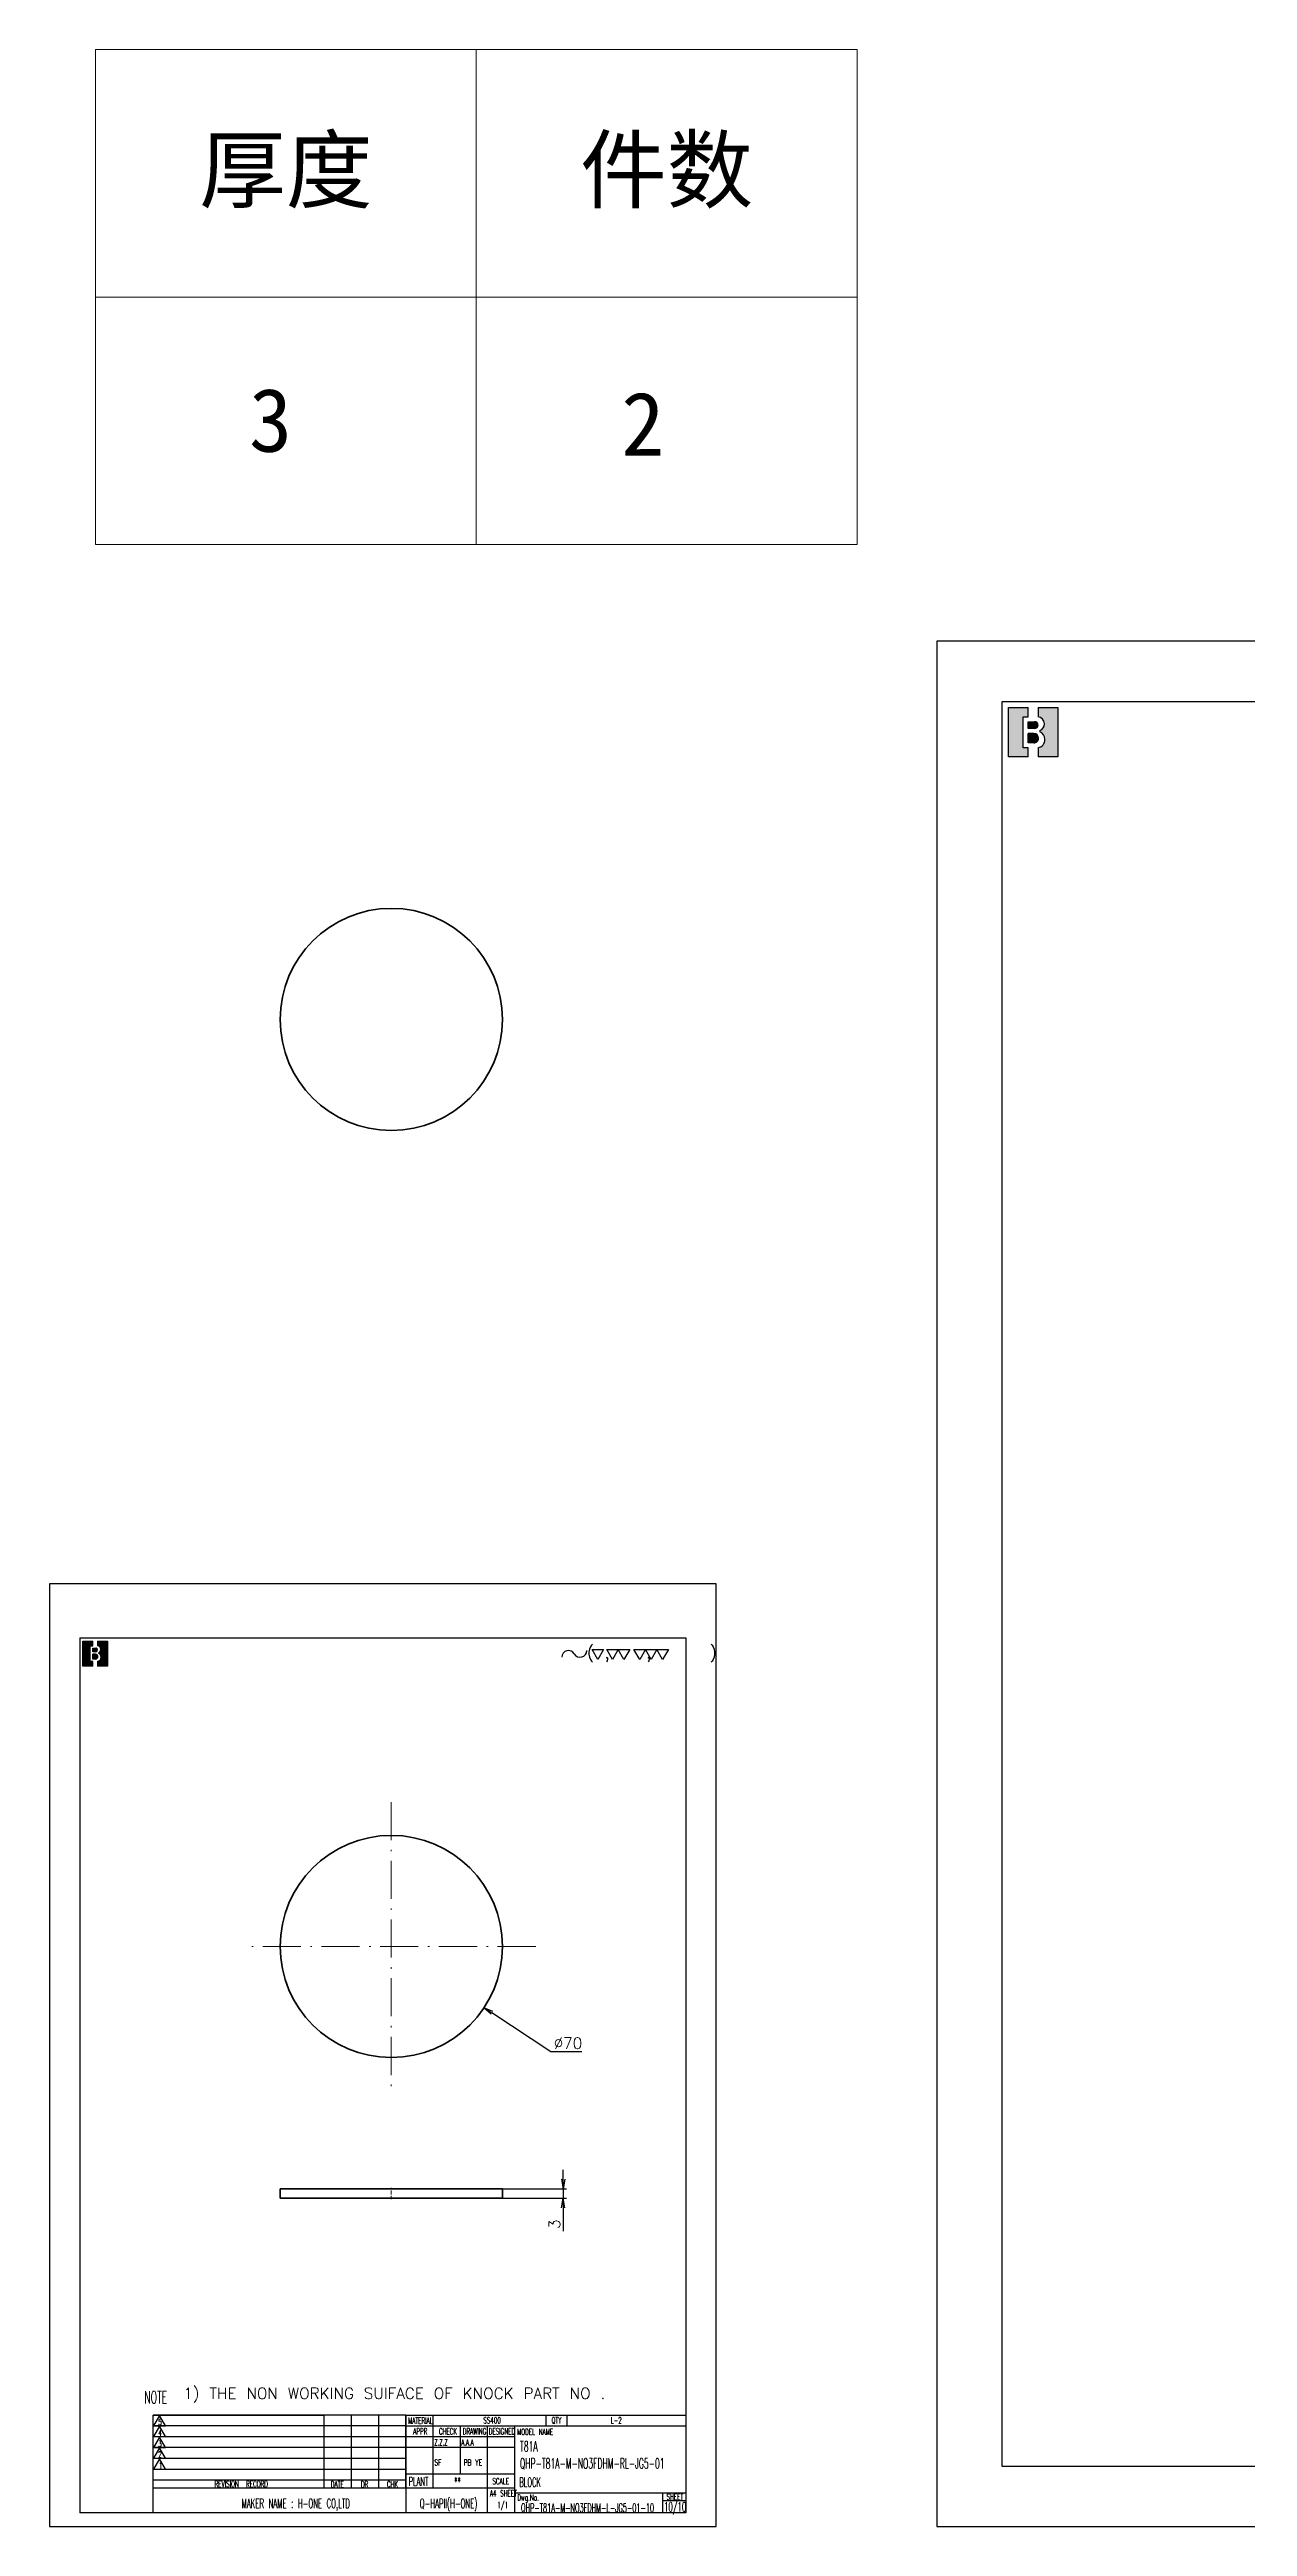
# Model space of a CAD drawing. Header units: inches. Extents: x -47 to 3258, y -98 to 2286.
# Drawn here: x 2139 to 2516, y 27 to 807 of the extents above; entities that cross this region are included whole.
import ezdxf
from ezdxf.enums import TextEntityAlignment as Align

# ---------------------------------------------------------------- set-up
doc = ezdxf.new("R2010")
doc.units = ezdxf.units.IN
doc.header["$MEASUREMENT"] = 0
doc.linetypes.add('AM_ISO08W050', pattern=[18, 12, -1.5, 3, -1.5])
doc.linetypes.add('DASHDOT', pattern=[18.5, 12, -3, 0.5, -3])
for name, color, linetype, lineweight in [('AM_7', 2, 'AM_ISO08W050', 25), ('标注层', 253, 'Continuous', 13), ('标注线', 3, 'Continuous', 18)]:
    doc.layers.add(name, color=color, linetype=linetype, lineweight=lineweight)
doc.layers.add('title_frame', color=7, linetype='Continuous')
doc.layers.add('word_dim', color=253, linetype='Continuous')
doc.styles.add('MX_NOTE_STANDARD', font='txt.shx', dxfattribs={"bigfont": 'bigfont.shx'})
doc.styles.get("Standard").update_dxf_attribs({"font": 'txt', "bigfont": 'gbcbig.shx'})
doc.styles.add('宋体', font='')
doc.styles.get('宋体').set_extended_font_data('SimSun')
doc.dimstyles.new('STANDARD 1-1', dxfattribs={"dimtxt": 3.5, "dimasz": 3, "dimexe": 1, "dimexo": 0, "dimgap": 1, "dimtad": 3, "dimdsep": 46, "dimtxsty": 'Standard', "dimblk1": 'OPEN', "dimblk2": 'OPEN', "dimsah": 1, "dimcen": 0, "dimclrd": 256, "dimclre": 256, "dimclrt": 3, "dimazin": 2, "dimtfac": 1, "dimtmove": 0, "dimatfit": 3, "dimldrblk": 'OPEN', "dimfxl": 0, "dimtolj": 1, "dimlwd": 25, "dimlwe": 25, "dimarcsym": 0})
doc.dimstyles.new('STANDARD 1-1$3', dxfattribs={"dimtxt": 3.5, "dimasz": 3, "dimexe": 1, "dimexo": 0, "dimgap": 1, "dimtad": 3, "dimtoh": 1, "dimdsep": 46, "dimtxsty": 'Standard', "dimblk1": 'OPEN', "dimblk2": 'OPEN', "dimsah": 1, "dimcen": 0, "dimclrd": 256, "dimclre": 256, "dimclrt": 3, "dimazin": 2, "dimtfac": 1, "dimtofl": 0, "dimtmove": 0, "dimatfit": 3, "dimldrblk": 'OPEN', "dimfxl": 0, "dimtolj": 1, "dimlwd": 25, "dimlwe": 25, "dimarcsym": 0})

# ---------------------------------------------------------------- blocks, each defined once
blk = doc.blocks.new('B\\M+18B40\\M+196A7\\M+100CF\\M+100B0\\M+100B8')
blk.add_hatch(color=1).paths.add_polyline_path([(0.3999999986702711, 0.8149999997779807), (0.3999999986702711, 0.9999999997779806), (-1.3297288e-09, 0.9999999997779806), (-1.3297288e-09, -2.220193e-10), (0.3999999986702711, -2.220193e-10), (0.3999999986702711, 0.1849999997779807), (0.2999999986702711, 0.1849999997779807), (0.2999999986702711, 0.8149999997779807)])
h = blk.add_hatch(color=1)
edge = h.paths.add_edge_path()
edge.add_arc((0.5299999986702706, 0.6449999997779808), 0.07, 359.9999999999989, 450)
edge.add_line((0.5299999986702706, 0.7149999997779806), (0.3999999986702711, 0.7149999997779806))
edge.add_line((0.3999999986702711, 0.7149999997779806), (0.3999999986702711, 0.5749999997779809))
edge.add_line((0.3999999986702711, 0.5749999997779809), (0.5299999986702701, 0.5749999997779809))
edge.add_arc((0.5299999986702701, 0.6449999997779808), 0.07, 270, 359.9999999999999)
h = blk.add_hatch(color=1)
edge = h.paths.add_edge_path()
edge.add_line((0.5999999986702714, 0.9999999997779806), (0.5999999986702718, 0.8142220507965398))
edge.add_arc((0.5849999986702712, 0.6699999997779816), 0.1449999999999991, -5.115907697472721e-13, 84.06222754839428, ccw=False)
edge.add_arc((0.5849999986702707, 0.6699999997779802), 0.1449999999999993, -69.82872865353448, 1.1368683772161603e-13, ccw=False)
edge.add_line((0.6349999986702715, 0.5338934238898192), (0.6349999986702711, 0.5120827805020305))
edge.add_arc((0.5699999986702688, 0.3549999997779789), 0.1700000000000021, 3.979039320256561e-13, 67.5204943905955, ccw=False)
edge.add_arc((0.5699999986702724, 0.3549999997779802), 0.1699999999999993, -79.83575137827683, 0, ccw=False)
edge.add_line((0.5999999986702714, 0.1876679944711657), (0.5999999986702714, -2.220192918400699e-10))
edge.add_line((0.5999999986702714, -2.220193e-10), (0.9999999986702712, -2.220193e-10))
edge.add_line((0.9999999986702712, -2.220193e-10), (0.9999999986702712, 0.9999999997779806))
edge.add_line((0.9999999986702712, 0.9999999997779806), (0.5999999986702714, 0.9999999997779806))
h = blk.add_hatch(color=1)
edge = h.paths.add_edge_path()
edge.add_arc((0.5149999986702705, 0.3799999997779802), 0.095, 1.018e-13, 90)
edge.add_line((0.5149999986702705, 0.4749999997779804), (0.3999999986702711, 0.4749999997779808))
edge.add_line((0.3999999986702711, 0.4749999997779808), (0.3999999986702711, 0.2849999997779809))
edge.add_line((0.3999999986702711, 0.2849999997779809), (0.5149999986702718, 0.2849999997779809))
edge.add_arc((0.5149999986702718, 0.379999999777981), 0.095, 270, 360.0000000000003)
at = {"color": 1}
for p, q in [((-1.3297288e-09, -2.220193e-10), (-1.3297288e-09, 0.9999999997779806)), ((-1.3297288e-09, 0.9999999997779806), (0.3999999986702711, 0.9999999997779806)), ((0.2999999986702711, 0.8149999997779807), (0.3999999986702711, 0.8149999997779807)), ((0.2999999986702711, 0.1849999997779807), (0.2999999986702711, 0.8149999997779807)), ((0.3999999986702711, 0.8149999997779807), (0.3999999986702711, 0.9999999997779806)), ((0.3999999986702711, 0.7149999997779806), (0.5299999986702706, 0.7149999997779806)), ((0.3999999986702711, 0.5749999997779809), (0.3999999986702711, 0.7149999997779806)), ((0.5299999986702701, 0.5749999997779809), (0.3999999986702711, 0.5749999997779809)), ((0.5699999986702711, 0.5249999997779802), (0.5699999986702716, 0.5249999997779807)), ((0.5999999986702714, 0.9999999997779806), (0.5999999986702718, 0.8142220507965398)), ((0.5999999986702714, 0.9999999997779806), (0.9999999986702712, 0.9999999997779806)), ((0.5999999986702705, 0.6449999997779794), (0.59999999867027, 0.6449999997779803)), ((0.6349999986702715, 0.5338934238898192), (0.6349999986702711, 0.5120827805020305)), ((0.7299999986702704, 0.6699999997779807), (0.7299999986702704, 0.6699999997779802)), ((0.9999999986702712, 0.9999999997779806), (0.9999999986702712, -2.220193e-10)), ((0.3999999986702711, 0.1849999997779807), (0.2999999986702711, 0.1849999997779807)), ((0.5149999986702705, 0.4749999997779804), (0.3999999986702711, 0.4749999997779808)), ((0.3999999986702711, 0.2849999997779809), (0.3999999986702711, 0.4749999997779808)), ((0.5149999986702718, 0.2849999997779809), (0.3999999986702711, 0.2849999997779809)), ((0.3999999986702711, -2.220193e-10), (0.3999999986702711, 0.1849999997779807)), ((0.5999999986702714, 0.1876679944711657), (0.5999999986702714, -2.220193e-10)), ((0.6099999986702707, 0.3799999997779806), (0.609999998670272, 0.3799999997779815)), ((0.739999998670271, 0.3549999997779802), (0.739999998670271, 0.3549999997779802)), ((0.3999999986702711, -2.220193e-10), (-1.3297288e-09, -2.220193e-10)), ((0.9999999986702712, -2.220193e-10), (0.5999999986702714, -2.220193e-10))]:
    blk.add_line(p, q, dxfattribs=at)
for centre, radius, start, end in [((0.5299999986702706, 0.6449999997779808), 0.07, 359.9999999999989, 90), ((0.5299999986702701, 0.6449999997779808), 0.07, 270, 359.9999999999999), ((0.5849999986702712, 0.6699999997779816), 0.1449999999999991, 359.9999999999995, 84.06222754839432), ((0.5849999986702707, 0.6699999997779802), 0.1449999999999993, 290.1712713464655, 1.781e-13), ((0.5699999986702688, 0.3549999997779789), 0.1700000000000021, 4.58e-13, 67.52049439059552), ((0.5149999986702705, 0.3799999997779802), 0.095, 1.018e-13, 90), ((0.5149999986702718, 0.379999999777981), 0.095, 270, 2.799e-13), ((0.5699999986702724, 0.3549999997779802), 0.1699999999999993, 280.1642486217232, 0)]:
    blk.add_arc(centre, radius, start, end, dxfattribs=at)
blk.add_attdef('B機密ﾏｰｸ', (-0.0857467348302255, 1.074949466596297), '', height=0.2)
blk = doc.blocks.new('shiage0')
at = {"layer": 'word_dim', "color": 3, "linetype": 'Continuous'}
for centre, radius, start, end in [((1.687489685469927, 1.849274192977646e-05), 1.687500000000015, 29.99999999999973, 180), ((4.610325423242443, 1.68751849274193), 1.6875, 209.9999999999997, 0)]:
    blk.add_arc(centre, radius, start, end, dxfattribs=at)
blk = doc.blocks.new('_Open')
at = {"color": 0, "lineweight": -2}
for p, q in [((-1, 0.1666666666666667), (0, 0)), ((-1, -0.1666666666666667), (0, 0)), ((0, 0), (-1, 0))]:
    blk.add_line(p, q, dxfattribs=at)
blk = doc.blocks.new('*D78')
at = {"layer": 'DEFPOINTS', "color": 0, "ltscale": 2, "transparency": 16777216}
for p in [(2217.158965274717, 228.6456566490286), (2275.561456562307, 190.0561631125729)]:
    blk.add_point(p, dxfattribs=at)
at = {"layer": '标注层', "lineweight": 25, "ltscale": 2, "transparency": 16777216}
for p, q in [((2296.610357129403, 176.1480849728304), (2278.064420474633, 188.4023276752959)), ((2306.402023796134, 176.1480849728306), (2296.610357129403, 176.1480849728304))]:
    blk.add_line(p, q, dxfattribs=at)
at = {"layer": '标注层', "lineweight": 25, "ltscale": 2, "transparency": 16777216, "xscale": 3, "yscale": 3, "zscale": 3, "rotation": 146.5452337418044}
blk.add_blockref('_Open', (2275.561456562307, 190.0561631125729), dxfattribs=at)
at = {"layer": '标注层', "color": 3, "ltscale": 2, "transparency": 16777216, "insert": (2302.027023796134, 178.8980849728306), "char_height": 3.5, "attachment_point": 5}
blk.add_mtext('\\A1;∅70', dxfattribs=at)
blk = doc.blocks.new('*D79')
at = {"layer": 'DEFPOINTS', "color": 0, "ltscale": 2, "transparency": 16777216}
for p in [(2281.360210918498, 133.0100971033735), (2281.360210918498, 130.0100971033735), (2300.515194480478, 130.0100971033735)]:
    blk.add_point(p, dxfattribs=at)
at = {"layer": '标注层', "lineweight": 25, "ltscale": 2, "transparency": 16777216}
for p, q in [((2281.360210918498, 133.0100971033735), (2301.515194480478, 133.0100971033735)), ((2300.515194480478, 136.0100971033735), (2300.515194480478, 139.0100971033735)), ((2300.515194480478, 133.0100971033735), (2300.515194480478, 130.0100971033735)), ((2281.360210918498, 130.0100971033735), (2301.515194480478, 130.0100971033735)), ((2300.515194480478, 127.0100971033735), (2300.515194480478, 119.6767637700402))]:
    blk.add_line(p, q, dxfattribs=at)
at = {"layer": '标注层', "lineweight": 25, "ltscale": 2, "transparency": 16777216, "xscale": 3, "yscale": 3, "zscale": 3}
for p, rotation in [((2300.515194480478, 133.0100971033735), 270), ((2300.515194480478, 130.0100971033735), 90)]:
    blk.add_blockref('_Open', p, dxfattribs=dict(at, rotation=rotation))
at = {"layer": '标注层', "color": 3, "ltscale": 2, "transparency": 16777216, "insert": (2297.765194480478, 121.8434304367072), "char_height": 3.5, "attachment_point": 5, "rotation": 90}
blk.add_mtext('\\A1;3', dxfattribs=at)
blk = doc.blocks.new('*T93')
at = {"layer": '标注线', "color": 0, "linetype": 'ByBlock', "lineweight": -2, "transparency": 16777216}
for p, q in [((0, 0), (120, 0)), ((0, 0), (0, -78)), ((60, 0), (60, -78)), ((120, 0), (120, -78)), ((0, -39), (120, -39)), ((0, -78), (120, -78))]:
    blk.add_line(p, q, dxfattribs=at)
at = {"layer": '标注线', "color": 0, "transparency": 16777216, "char_height": 10, "width": 57, "attachment_point": 5}
for s, insert in [('{\\fSimSun|b0|i0|c134|p2;厚度}', (30, -19.5)), ('{\\fSimSun|b0|i0|c134|p2;件数}', (90, -19.5))]:
    blk.add_mtext(s, dxfattribs=dict(at, insert=insert))
blk = doc.blocks.new('加工参数')
blk.add_blockref('*T93', (-60, 78))
at = {"layer": '标注线', "color": 0, "style": '宋体'}
for tag, p in [('6', (-32.40041996745276, 14.62563259992748)), ('1', (26.25190867600031, 14.02141627221135))]:
    blk.add_attdef(tag, text='', height=10, dxfattribs=at).set_placement(p, align=Align.CENTER)

msp = doc.modelspace()

# ---------------------------------------------------------------- linework, layer by layer
at = {"lineweight": 35}
for p, q in [((2252.437908672404, 133.0100971033735), (2211.360210918498, 133.0100971033735)), ((2281.360210918498, 133.0100971033735), (2252.437908672404, 133.0100971033735)), ((2252.437908672404, 130.0100971033735), (2211.360210918498, 130.0100971033735)), ((2281.360210918498, 130.0100971033735), (2252.437908672404, 130.0100971033735))]:
    msp.add_line(p, q, dxfattribs=at)
at = {"lineweight": 35, "ltscale": 0.075}
for p, q in [((2211.360210918498, 130.0100971033735), (2211.360210918498, 133.0100971033735)), ((2281.360210918498, 130.0100971033735), (2281.360210918498, 133.0100971033735))]:
    msp.add_line(p, q, dxfattribs=at)
at = {"lineweight": 35}
for centre in [(2246.360210918498, 501.4474421761633), (2246.360210918498, 209.350909880819)]:
    msp.add_circle(centre, 35, dxfattribs=at)
at = {"layer": 'AM_7', "linetype": 'DASHDOT', "lineweight": 13}
for p, q in [((2246.360210918498, 254.850909880819), (2246.360210918498, 163.850909880819)), ((2291.860210918498, 209.350909880819), (2200.860210918498, 209.350909880819))]:
    msp.add_line(p, q, dxfattribs=at)
at = {"layer": 'AM_7', "linetype": 'DASHDOT', "lineweight": 13, "ltscale": 0.0899993896484375}
msp.add_line((2246.360210918498, 129.7100482752485), (2246.360210918498, 133.310023861186), dxfattribs=at)
at = {"layer": 'title_frame'}
for p, q in [((2148.174348045253, 306.6058047694005), (2339.174348045253, 306.6058047694005)), ((2148.174348045253, 306.6058047694005), (2148.174348045253, 30.85580476940049)), ((2153.174348045253, 306.6058047694005), (2339.174348045253, 306.6058047694005)), ((2339.174348045253, 306.6058047694005), (2339.174348045253, 30.85580476940049)), ((2171.349348045271, 30.85580476940049), (2171.349348045271, 61.72580476939584)), ((2171.349348045271, 61.72580476939584), (2225.249348045265, 61.72580476939584)), ((2250.974348045271, 61.72580476939584), (2171.349348045271, 61.72580476939584)), ((2225.249348045265, 58.29580476938827), (2171.349348045271, 58.29580476938827)), ((2250.974348045271, 58.29580476938827), (2171.349348045271, 58.29580476938827)), ((2225.249348045265, 54.86580476939525), (2171.349348045271, 54.86580476939525)), ((2250.974348045271, 54.86580476939525), (2171.349348045271, 54.86580476939525)), ((2173.329400648505, 61.6048241241424), (2171.449760648506, 58.34919214420916)), ((2171.449760648506, 58.34919214420916), (2175.209040648504, 58.34919214420916)), ((2173.329400648505, 58.1970780746251), (2171.449760648506, 54.9414460946773)), ((2171.449760648506, 54.9414460946773), (2175.209040648504, 54.9414460946773)), ((2173.329400648505, 54.73813147497094), (2171.449760648506, 51.48249949502315)), ((2175.209040648504, 58.34919214420916), (2173.329400648505, 61.6048241241424)), ((2175.209040648504, 54.9414460946773), (2173.329400648505, 58.1970780746251)), ((2175.209040648504, 51.48249949502315), (2173.329400648505, 54.73813147497094)), ((2225.249348045265, 38.695804769397), (2225.249348045265, 61.72580476939584)), ((2233.824348045247, 38.695804769397), (2233.824348045247, 61.72580476939584)), ((2233.824348045247, 38.695804769397), (2233.824348045247, 61.72580476939584)), ((2242.399348045259, 38.695804769397), (2242.399348045259, 61.72580476939584)), ((2242.399348045259, 38.695804769397), (2242.399348045259, 61.72580476939584)), ((2250.974348045271, 61.72580476939584), (2250.974348045271, 58.29580476938827)), ((2250.974348045271, 61.72580476939584), (2250.974348045271, 30.85580476940049)), ((2250.974348045271, 61.72580476939584), (2250.974348045271, 30.85580476940049)), ((2250.974348045271, 38.695804769397), (2250.974348045271, 61.72580476939584)), ((2250.974348045271, 61.72580476939584), (2339.174348045253, 61.72580476939584)), ((2250.974348045271, 58.29580476938827), (2339.174348045253, 58.29580476938827)), ((2285.274348045259, 54.86580476939525), (2250.974348045271, 54.86580476939525)), ((2259.549348045253, 38.695804769397), (2259.549348045253, 61.72580476939584)), ((2268.124348045265, 43.20045080409), (2268.124348045265, 58.29580476938827)), ((2276.699348045247, 30.85580476940049), (2276.699348045247, 58.29580476938827)), ((2285.274348045259, 30.85580476940049), (2285.274348045259, 58.29580476938827)), ((2295.074348045247, 61.72580476939584), (2295.074348045247, 58.29580476938827)), ((2301.646955297238, 61.72580476939584), (2301.646955297238, 58.29580476938827)), ((2225.249348045265, 51.43580476940224), (2171.349348045271, 51.43580476940224)), ((2250.974348045271, 51.43580476940224), (2171.349348045271, 51.43580476940224)), ((2225.249348045265, 48.00580476939467), (2171.349348045271, 48.00580476939467)), ((2250.974348045271, 48.00580476939467), (2171.349348045271, 48.00580476939467)), ((2171.449760648506, 51.48249949502315), (2175.209040648504, 51.48249949502315)), ((2173.329400648505, 51.39324622888489), (2171.449760648506, 48.13761424895165)), ((2171.449760648506, 48.13761424895165), (2175.209040648504, 48.13761424895165)), ((2173.329400648505, 47.93429962924529), (2171.449760648506, 44.67866764929749)), ((2175.209040648504, 48.13761424895165), (2173.329400648505, 51.39324622888489)), ((2175.209040648504, 44.67866764929749), (2173.329400648505, 47.93429962924529)), ((2285.274348045259, 51.43580476940224), (2250.974348045271, 51.43580476940224)), ((2225.249348045265, 44.5758047693871), (2171.349348045271, 44.5758047693871)), ((2250.974348045271, 44.5758047693871), (2171.349348045271, 44.5758047693871)), ((2225.249348045265, 41.14580476939409), (2171.349348045271, 41.14580476939409)), ((2250.974348045271, 41.14580476939409), (2171.349348045271, 41.14580476939409)), ((2171.449760648506, 44.67866764929749), (2175.209040648504, 44.67866764929749)), ((2250.974348045271, 43.20045080409), (2285.274348045259, 43.20045080409)), ((2250.974348045271, 38.695804769397), (2171.349348045271, 38.695804769397)), ((2285.274348045259, 38.695804769397), (2250.974348045271, 38.695804769397)), ((2285.274348045259, 37.22580476939584), (2339.174348045253, 37.22580476939584)), ((2331.824348045247, 37.22580476939584), (2331.824348045247, 30.85580476940049)), ((2331.824348045247, 34.77580476939875), (2339.174348045253, 34.77580476939875)), ((2339.174348045253, 30.85580476940049), (2148.174348045253, 30.85580476940049)), ((2339.174348045253, 30.85580476940049), (2285.274348045259, 30.85580476940049))]:
    msp.add_line(p, q, dxfattribs=at)
at = {"layer": 'title_frame', "color": 4}
for points in [[(3258.191487174419, 620.6058047693932), (2418.191487174419, 620.6058047693932), (2418.191487174419, 26.60580476939322), (3258.191487174419, 26.60580476939322)], [(2138.674348045253, 26.60580476940049), (2348.674348045253, 26.60580476940049), (2348.674348045253, 323.6058047694005), (2138.674348045253, 323.6058047694005)]]:
    msp.add_lwpolyline(points, close=True, dxfattribs=at)
at = {"layer": 'title_frame'}
msp.add_lwpolyline([(2438.841487174384, 601.6808047694049), (3237.541487174396, 601.6808047694049), (3237.541487174396, 45.53080476941068), (2438.841487174384, 45.53080476941068)], close=True, dxfattribs=at)
at = {"layer": 'title_frame', "color": 3, "linetype": 'Continuous'}
for points in [[(2311.443109027776, 299.7655178624318), (2309.636859027782, 302.894034633593), (2313.24935902777, 302.894034633593)], [(2316.048229287288, 299.7655178624318), (2314.241979287293, 302.894034633593), (2321.46697928727, 302.894034633593), (2319.660729287276, 299.7655178624318), (2317.854479287282, 302.894034633593)], [(2324.626399845434, 299.7655178624318), (2322.82014984544, 302.894034633593), (2333.657649845434, 302.894034633593), (2331.85139984544, 299.7655178624318), (2330.045149845417, 302.894034633593), (2328.238899845423, 299.7655178624318), (2326.432649845428, 302.894034633593)]]:
    msp.add_lwpolyline(points, close=True, dxfattribs=at)

# ---------------------------------------------------------------- block references
at = {"xscale": 7.778749999997672, "yscale": 7.9375, "zscale": 7.9375}
msp.add_blockref('B\\M+18B40\\M+196A7\\M+100CF\\M+100B0\\M+100B8', (2149.154355339499, 297.6683047711613), dxfattribs=at)
at = {"layer": 'title_frame', "xscale": 15.55749999999534, "yscale": 15.55749999999534, "zscale": 15.55749999999534}
msp.add_blockref('B\\M+18B40\\M+196A7\\M+100CF\\M+100B0\\M+100B8', (2440.801487195069, 584.1633047728519), dxfattribs=at)
at = {"layer": 'title_frame', "color": 3, "linetype": 'Continuous', "xscale": 1.25, "yscale": 1.25, "zscale": 1.25}
msp.add_blockref('shiage0', (2300.062376218757, 300.5078648483377), dxfattribs=at)
at = {"layer": '标注线', "xscale": 2, "yscale": 2, "zscale": 2}
msp.add_blockref('加工参数', (2273.114521725693, 651.0741639086446), dxfattribs=at).add_auto_attribs({'1': '2', '6': '3'})

# ---------------------------------------------------------------- texts
at = {"layer": 'title_frame', "color": 3, "linetype": 'Continuous'}
msp.add_text('( ,   ,     )', height=3.75, dxfattribs=at).set_placement((2307.96525347605, 300.1681555086743))
at = {"layer": 'title_frame', "color": 3, "style": 'MX_NOTE_STANDARD'}
for s, height, width, p in [('NOTE', 3.92, 0.5450000000000002, (2168.518208966936, 65.35070281304615)), ('5', 1.87964, 0.5450000000000002, (2172.934632196873, 58.57020257969816)), ('4', 1.87964, 0.5450000000000002, (2172.934632196873, 55.16245653018086)), ('MATERIAL', 1.933344, 0.5450000000000002, (2251.646480010702, 58.99416302604914)), ('APPR', 1.933344, 0.5450000000000002, (2253.242159421465, 55.59240471716294)), ('CHECK', 1.933344, 0.5450000000000002, (2261.338019196726, 55.59240471716294)), ('DRAWING', 1.933344, 0.5450000000000002, (2268.857519790759, 55.59240471716294)), ('SS400', 1.933344, 0.5450000000000002, (2275.347720067974, 59.07808904514786)), ('DESIGNED', 1.933344, 0.5450000000000002, (2277.0489995153, 55.59240471716294)), ('MODEL NAME', 1.933344, 0.5450000000000002, (2285.977439222213, 55.44505277128155)), ('QTY', 1.933344, 0.5450000000000002, (2296.847480810418, 59.07808904514786)), ('L-2', 1.933344, 0.5450000000000002, (2315.475299948008, 59.07808904514786)), ('3', 1.87964, 0.5450000000000002, (2172.934632196873, 51.70350993052671)), ('2', 1.87964, 0.5450000000000002, (2172.934632196873, 48.35862468444066)), ('Z.Z.Z', 1.862, 0.5450000000000002, (2259.915815649085, 52.12605979524051)), ('SF', 1.862, 0.6, (2259.942147128251, 45.82620623965886)), ('A.A.A', 1.862, 0.5450000000000002, (2268.409407412397, 52.12605979524051)), ('PB YE', 1.862, 0.6, (2269.141927541201, 45.82620623965886)), ('T81A', 3.234, 0.5450000000000002, (2286.899472425921, 50.21507231527903)), ('QHP-T81A-M-NO3FDHM-RL-JG5-01', 3.234, 0.5450000000000002, (2286.899472425921, 44.84871193720574)), ('1', 1.87964, 0.5450000000000002, (2173.130874276012, 44.89967808480105)), ('REVISION  RECORD', 1.933344, 0.5450000000000002, (2190.673203500392, 39.01296665210066)), ('DATE', 1.933344, 0.5450000000000002, (2227.286652113191, 38.93311193385125)), ('DR', 1.933344, 0.5450000000000002, (2236.780640075067, 38.922893776622)), ('CHK', 1.933344, 0.5450000000000002, (2244.957277835983, 38.95565759370766)), ('PLANT', 2.6852, 0.5450000000000002, (2251.8104148854, 39.44963422281398)), ('**', 2.6852, 0.5450000000000002, (2266.167315541763, 39.44963422281398)), ('SCALE', 1.933344, 0.5450000000000002, (2278.224974526613, 39.89025220709118)), ('BLOCK', 2.94, 0.5, (2286.711153193199, 39.05712055875301)), ('MAKER NAME : H-ONE CO,LTD ', 2.94, 0.5450000000000002, (2199.178833132897, 32.42237709876463)), ('Q-HAPII(H-ONE)', 2.94, 0.5450000000000002, (2255.330238182123, 32.37411652313858)), ('A4 SHEET', 1.933344, 0.5450000000000002, (2277.403967318936, 36.07270815622724)), ('1/1', 1.933344, 0.5450000000000002, (2279.75571037197, 32.39340392678241)), ('Dwg.No.', 1.933344, 0.5450000000000002, (2286.063294314397, 34.75380980173031)), ('QHP-T81A-M-NO3FDHM-L-JG5-01-10', 2.800000000000001, 0.4409999999999739, (2287.227862981843, 31.08315483111619)), ('10/10', 2.94, 0.5450000000000002, (2332.3001820592, 31.32199511753242)), ('SHEET', 1.933344, 0.5450000000000002, (2333.064269715829, 34.98319768283363))]:
    msp.add_text(s, height=height, dxfattribs=dict(at, width=width)).set_placement(p)
at = {"layer": 'title_frame', "color": 3, "insert": (2180.832272171156, 70.30512796721268), "char_height": 3.5, "width": 176.0668255368139, "attachment_point": 1}
msp.add_mtext('1) THE NON WORKING SUIFACE OF KNOCK PART NO .', dxfattribs=at)

# ---------------------------------------------------------------- dimensions: what is measured, and where the dimension line sits
at = {"layer": '标注层', "ltscale": 2}
dim = msp.add_diameter_dim_2p(p1=(2217.158965274717, 228.6456566490286), p2=(2275.561456562307, 190.0561631125729), dimstyle='STANDARD 1-1$3', dxfattribs=at)
dim.commit()
dim.dimension.update_dxf_attribs({"geometry": '*D78', "text_midpoint": (2302.027023796134, 176.1480849728306), "dimtype": 163})
dim = msp.add_linear_dim(base=(2300.515194480478, 130.0100971033735), p1=(2281.360210918498, 133.0100971033735), p2=(2281.360210918498, 130.0100971033735), angle=90, dimstyle='STANDARD 1-1', dxfattribs=at)
dim.commit()
dim.dimension.update_dxf_attribs({"geometry": '*D79', "text_midpoint": (2297.765194480478, 121.8434304367072)})

doc.saveas('drawing.dxf')
